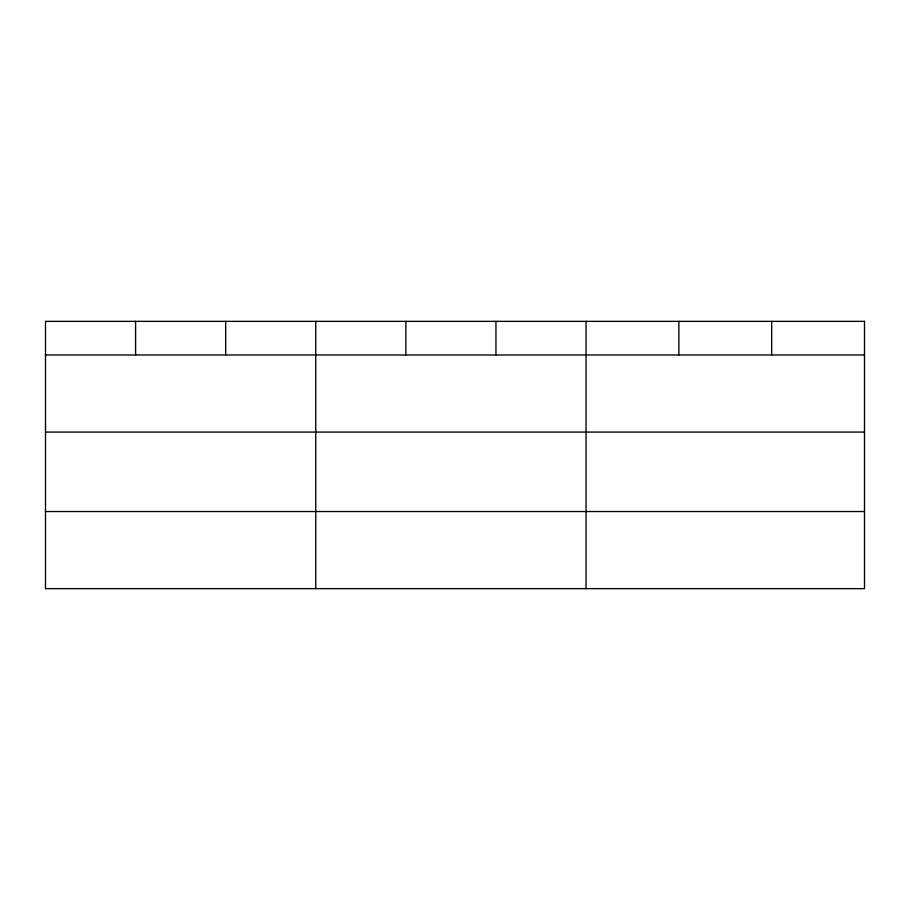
<?xml version="1.0" encoding="UTF-8"?>
<svg xmlns="http://www.w3.org/2000/svg" width="910" height="910" viewBox="0 0 910 910"><rect width="100%" height="100%" fill="white"/><g stroke="black" fill="none" stroke-linecap="round" stroke-linejoin="round"><path stroke-width="1.36" d="M45.5 354.968L864.5 354.968M45.5 432.079L864.5 432.079M45.5 511.534L864.5 511.534M771.68 321.355L771.68 354.968M678.86 321.355L678.86 354.968M586.04 321.355L586.04 588.645M495.95 321.355L495.95 354.968M405.86 321.355L405.86 354.968M315.77 321.355L315.77 588.645M225.68 321.355L225.68 354.968M135.59 321.355L135.59 354.968M864.5 321.355L45.5 321.355L45.5 588.645L864.5 588.645L864.5 321.355"/></g></svg>
